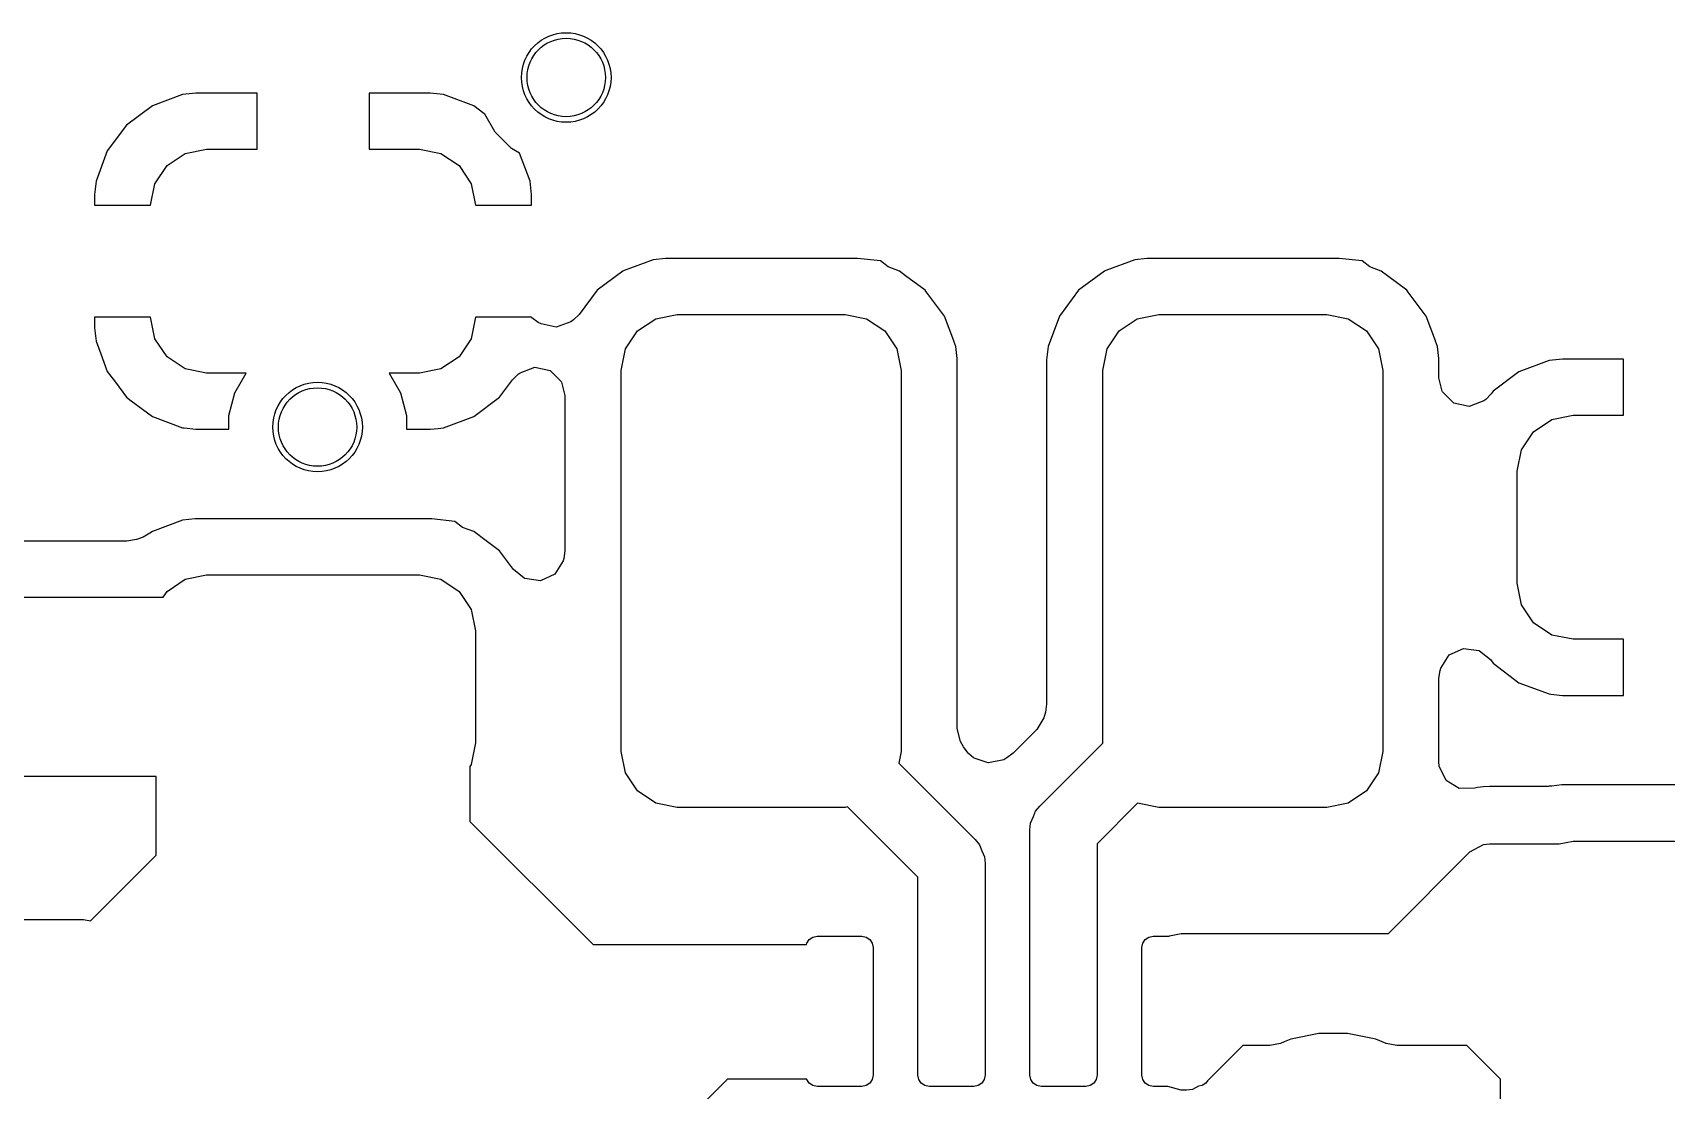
# Model space of a CAD drawing. Header units: inches. Extents: x 0.01 to 5.35, y 0.01 to 3.37.
# Drawn here: x 0.8065 to 1.0936, y 2.8073 to 2.9931 of the extents above; entities that cross this region are included whole.
import ezdxf

# ---------------------------------------------------------------- set-up
doc = ezdxf.new("R2010")
doc.units = ezdxf.units.IN
doc.header["$MEASUREMENT"] = 0
doc.layers.add('BLACK', color=250, linetype='CONTINUOUS')

msp = doc.modelspace()

# ---------------------------------------------------------------- linework, layer by layer
at = {"layer": 'BLACK', "linetype": 'CONTINUOUS'}
for p, q in [((0.82752, 2.98029), (0.82298, 2.9769)), ((0.83282, 2.98227), (0.82752, 2.98029)), ((0.82752, 2.98029), (0.82752, 2.98029)), ((0.83516, 2.98252), (0.83282, 2.98227)), ((0.83282, 2.98227), (0.83282, 2.98227)), ((0.84591, 2.98252), (0.83516, 2.98252)), ((0.84591, 2.97268), (0.84591, 2.98252)), ((0.87633, 2.98252), (0.86559, 2.98252)), ((0.86559, 2.98252), (0.86559, 2.97268)), ((0.87868, 2.98227), (0.87633, 2.98252)), ((0.87633, 2.98252), (0.87633, 2.98252)), ((0.88398, 2.98029), (0.87868, 2.98227)), ((0.87868, 2.98227), (0.87868, 2.98227)), ((0.88577, 2.97895), (0.88398, 2.98029)), ((0.88398, 2.98029), (0.88398, 2.98029)), ((0.88398, 2.98029), (0.88398, 2.98029)), ((0.88593, 2.97883), (0.88577, 2.97895)), ((0.88774, 2.97569), (0.88593, 2.97883)), ((0.82298, 2.9769), (0.81959, 2.97237)), ((0.82298, 2.9769), (0.82298, 2.9769)), ((0.89065, 2.97278), (0.88774, 2.97569)), ((0.81959, 2.97237), (0.81761, 2.96706)), ((0.81959, 2.97237), (0.81959, 2.97237)), ((0.83009, 2.96979), (0.83328, 2.97193)), ((0.83328, 2.97193), (0.83705, 2.97268)), ((0.83705, 2.97268), (0.84591, 2.97268)), ((0.86559, 2.97268), (0.87445, 2.97268)), ((0.87445, 2.97268), (0.87822, 2.97193)), ((0.87822, 2.97193), (0.88141, 2.96979)), ((0.89205, 2.97197), (0.89065, 2.97278)), ((0.89388, 2.96706), (0.89205, 2.97197)), ((0.82795, 2.9666), (0.83009, 2.96979)), ((0.88141, 2.96979), (0.88354, 2.9666)), ((0.81761, 2.96706), (0.81736, 2.96472)), ((0.81761, 2.96706), (0.81761, 2.96706)), ((0.8272, 2.96283), (0.82795, 2.9666)), ((0.88354, 2.9666), (0.88429, 2.96283)), ((0.89413, 2.96472), (0.89388, 2.96706)), ((0.89388, 2.96706), (0.89388, 2.96706)), ((0.89388, 2.96706), (0.89388, 2.96706)), ((0.81736, 2.96472), (0.81736, 2.96472)), ((0.81736, 2.96472), (0.81736, 2.96283)), ((0.81736, 2.96283), (0.8272, 2.96283)), ((0.88429, 2.96283), (0.89413, 2.96283)), ((0.89413, 2.96283), (0.89413, 2.96472)), ((0.89413, 2.96472), (0.89413, 2.96472)), ((0.89413, 2.96472), (0.89413, 2.96472)), ((0.89413, 2.96472), (0.89413, 2.96472)), ((0.9104, 2.95135), (0.91018, 2.95127)), ((0.91549, 2.95325), (0.9104, 2.95135)), ((0.9177, 2.95349), (0.91549, 2.95325)), ((0.91776, 2.9535), (0.9177, 2.95349)), ((0.91784, 2.9535), (0.91776, 2.9535)), ((0.95114, 2.9535), (0.91784, 2.9535)), ((0.91784, 2.9535), (0.91784, 2.9535)), ((0.95125, 2.9535), (0.95114, 2.9535)), ((0.95114, 2.9535), (0.95114, 2.9535)), ((0.95114, 2.9535), (0.95114, 2.9535)), ((0.95144, 2.95347), (0.95125, 2.9535)), ((0.95545, 2.95304), (0.95144, 2.95347)), ((0.95684, 2.952), (0.95545, 2.95304)), ((0.95879, 2.95127), (0.95684, 2.952)), ((0.99505, 2.95135), (0.99483, 2.95127)), ((1.00014, 2.95325), (0.99505, 2.95135)), ((1.00234, 2.95349), (1.00014, 2.95325)), ((1.00241, 2.9535), (1.00234, 2.95349)), ((1.00249, 2.9535), (1.00241, 2.9535)), ((1.03578, 2.9535), (1.00249, 2.9535)), ((1.00249, 2.9535), (1.00249, 2.9535)), ((1.0359, 2.9535), (1.03578, 2.9535)), ((1.03578, 2.9535), (1.03578, 2.9535)), ((1.03578, 2.9535), (1.03578, 2.9535)), ((1.03609, 2.95347), (1.0359, 2.9535)), ((1.0401, 2.95304), (1.03609, 2.95347)), ((1.04149, 2.952), (1.0401, 2.95304)), ((1.04344, 2.95127), (1.04149, 2.952)), ((0.91018, 2.95127), (0.90565, 2.94788)), ((0.91018, 2.95127), (0.91018, 2.95127)), ((0.95989, 2.95045), (0.95879, 2.95127)), ((0.95879, 2.95127), (0.95879, 2.95127)), ((0.95879, 2.95127), (0.95879, 2.95127)), ((0.95879, 2.95127), (0.95879, 2.95127)), ((0.96333, 2.94788), (0.95989, 2.95045)), ((0.99483, 2.95127), (0.99029, 2.94788)), ((0.99483, 2.95127), (0.99483, 2.95127)), ((1.04454, 2.95045), (1.04344, 2.95127)), ((1.04344, 2.95127), (1.04344, 2.95127)), ((1.04344, 2.95127), (1.04344, 2.95127)), ((1.04344, 2.95127), (1.04344, 2.95127)), ((1.04797, 2.94788), (1.04454, 2.95045)), ((0.90565, 2.94788), (0.90249, 2.94366)), ((0.90565, 2.94788), (0.90565, 2.94788)), ((0.96356, 2.94757), (0.96333, 2.94788)), ((0.96333, 2.94788), (0.96333, 2.94788)), ((0.96672, 2.94334), (0.96356, 2.94757)), ((0.99029, 2.94788), (0.9869, 2.94334)), ((0.99029, 2.94788), (0.99029, 2.94788)), ((1.04821, 2.94757), (1.04797, 2.94788)), ((1.04797, 2.94788), (1.04797, 2.94788)), ((1.05137, 2.94334), (1.04821, 2.94757)), ((0.8272, 2.94315), (0.81736, 2.94315)), ((0.81736, 2.94315), (0.81736, 2.94127)), ((0.82795, 2.93938), (0.8272, 2.94315)), ((0.88429, 2.94315), (0.88354, 2.93938)), ((0.89413, 2.94315), (0.88429, 2.94315)), ((0.89421, 2.94307), (0.89413, 2.94315)), ((0.89533, 2.94224), (0.89421, 2.94307)), ((0.90249, 2.94366), (0.90151, 2.94268)), ((0.91276, 2.94076), (0.91596, 2.94289)), ((0.91596, 2.94289), (0.91972, 2.94364)), ((0.91972, 2.94364), (0.94925, 2.94364)), ((0.94925, 2.94364), (0.95302, 2.94289)), ((0.95302, 2.94289), (0.95621, 2.94076)), ((0.96834, 2.939), (0.96672, 2.94334)), ((0.96672, 2.94334), (0.96672, 2.94334)), ((0.96672, 2.94334), (0.96672, 2.94334)), ((0.96672, 2.94334), (0.96672, 2.94334)), ((0.9869, 2.94334), (0.98492, 2.93803)), ((0.9869, 2.94334), (0.9869, 2.94334)), ((0.99741, 2.94076), (1.0006, 2.94289)), ((1.0006, 2.94289), (1.00437, 2.94364)), ((1.00437, 2.94364), (1.0339, 2.94364)), ((1.0339, 2.94364), (1.03766, 2.94289)), ((1.03766, 2.94289), (1.04086, 2.94076)), ((1.05299, 2.939), (1.05137, 2.94334)), ((1.05137, 2.94334), (1.05137, 2.94334)), ((1.05137, 2.94334), (1.05137, 2.94334)), ((1.05137, 2.94334), (1.05137, 2.94334)), ((0.81736, 2.94127), (0.81761, 2.93892)), ((0.89581, 2.94197), (0.89533, 2.94224)), ((0.89849, 2.94139), (0.89581, 2.94197)), ((0.90107, 2.94235), (0.89849, 2.94139)), ((0.90151, 2.94268), (0.90107, 2.94235)), ((0.91063, 2.93757), (0.91276, 2.94076)), ((0.95621, 2.94076), (0.95835, 2.93757)), ((0.99528, 2.93757), (0.99741, 2.94076)), ((1.04086, 2.94076), (1.04299, 2.93757)), ((0.81761, 2.93892), (0.81761, 2.93892)), ((0.81761, 2.93892), (0.81843, 2.93673)), ((0.83009, 2.93619), (0.82795, 2.93938)), ((0.88354, 2.93938), (0.88141, 2.93619)), ((0.90988, 2.9338), (0.91063, 2.93757)), ((0.95835, 2.93757), (0.95909, 2.9338)), ((0.96837, 2.93892), (0.96834, 2.939)), ((0.96834, 2.939), (0.96834, 2.939)), ((0.9687, 2.93803), (0.96837, 2.93892)), ((0.96893, 2.9359), (0.9687, 2.93803)), ((0.98492, 2.93803), (0.98467, 2.93568)), ((0.99453, 2.9338), (0.99528, 2.93757)), ((1.04299, 2.93757), (1.04374, 2.9338)), ((1.05302, 2.93892), (1.05299, 2.939)), ((1.05299, 2.939), (1.05299, 2.939)), ((1.05335, 2.93803), (1.05302, 2.93892)), ((1.05358, 2.9359), (1.05335, 2.93803)), ((0.81843, 2.93673), (0.81959, 2.93362)), ((0.83328, 2.93406), (0.83009, 2.93619)), ((0.88141, 2.93619), (0.87822, 2.93406)), ((0.89215, 2.93341), (0.89473, 2.93437)), ((0.89473, 2.93437), (0.89741, 2.93378)), ((0.96894, 2.93583), (0.96893, 2.9359)), ((0.96895, 2.93576), (0.96894, 2.93583)), ((0.96896, 2.93568), (0.96895, 2.93576)), ((0.96896, 2.87091), (0.96896, 2.93568)), ((0.98467, 2.93568), (0.98467, 2.87514)), ((1.05359, 2.93583), (1.05358, 2.9359)), ((1.0536, 2.93576), (1.05359, 2.93583)), ((1.0536, 2.93568), (1.0536, 2.93576)), ((1.0536, 2.93248), (1.0536, 2.93568)), ((1.07298, 2.93552), (1.06767, 2.93354)), ((1.07532, 2.93577), (1.07298, 2.93552)), ((1.07298, 2.93552), (1.07298, 2.93552)), ((1.08606, 2.93577), (1.07532, 2.93577)), ((1.08606, 2.92593), (1.08606, 2.93577)), ((0.81959, 2.93362), (0.81959, 2.93362)), ((0.81959, 2.93362), (0.82101, 2.93172)), ((0.82101, 2.93172), (0.82298, 2.92909)), ((0.83705, 2.93331), (0.83328, 2.93406)), ((0.84397, 2.93331), (0.83705, 2.93331)), ((0.84199, 2.92988), (0.84397, 2.93331)), ((0.87445, 2.93331), (0.86912, 2.93331)), ((0.86912, 2.93331), (0.87109, 2.92988)), ((0.87822, 2.93406), (0.87445, 2.93331)), ((0.88851, 2.92909), (0.89081, 2.93216)), ((0.89081, 2.93216), (0.89179, 2.93314)), ((0.89179, 2.93314), (0.89215, 2.93341)), ((0.89741, 2.93378), (0.89936, 2.93184)), ((0.89936, 2.93184), (0.89942, 2.93172)), ((0.89942, 2.93172), (0.90002, 2.92938)), ((0.90988, 2.86687), (0.90988, 2.9338)), ((0.95909, 2.9338), (0.95909, 2.86687)), ((0.99453, 2.86833), (0.99453, 2.9338)), ((1.04374, 2.9338), (1.04374, 2.86687)), ((1.0542, 2.93014), (1.0536, 2.93248)), ((1.06767, 2.93354), (1.06314, 2.93015)), ((1.06767, 2.93354), (1.06767, 2.93354)), ((0.82298, 2.92909), (0.82298, 2.92909)), ((0.82298, 2.92909), (0.82381, 2.92847)), ((0.82381, 2.92847), (0.82752, 2.92569)), ((0.84093, 2.92591), (0.84199, 2.92988)), ((0.87109, 2.92988), (0.87216, 2.92591)), ((0.88398, 2.92569), (0.88851, 2.92909)), ((0.90002, 2.92938), (0.90002, 2.90212)), ((1.05426, 2.93002), (1.0542, 2.93014)), ((1.05621, 2.92808), (1.05426, 2.93002)), ((1.06147, 2.92846), (1.0589, 2.92749)), ((1.06183, 2.92872), (1.06147, 2.92846)), ((1.06281, 2.92971), (1.06183, 2.92872)), ((1.06314, 2.93015), (1.06281, 2.92971)), ((0.82752, 2.92569), (0.82752, 2.92569)), ((0.82752, 2.92569), (0.83282, 2.92372)), ((0.84093, 2.92346), (0.84093, 2.92591)), ((0.87216, 2.92591), (0.87216, 2.92346)), ((0.87868, 2.92372), (0.88398, 2.92569)), ((0.88398, 2.92569), (0.88398, 2.92569)), ((1.0589, 2.92749), (1.05621, 2.92808)), ((1.07344, 2.92518), (1.0772, 2.92593)), ((1.0772, 2.92593), (1.08606, 2.92593)), ((0.83282, 2.92372), (0.83282, 2.92372)), ((0.83282, 2.92372), (0.83309, 2.92369)), ((0.83309, 2.92369), (0.83516, 2.92346)), ((0.83516, 2.92346), (0.83516, 2.92346)), ((0.83516, 2.92346), (0.83516, 2.92346)), ((0.83516, 2.92346), (0.84093, 2.92346)), ((0.87216, 2.92346), (0.87633, 2.92346)), ((0.87633, 2.92346), (0.87774, 2.92362)), ((0.87633, 2.92346), (0.87633, 2.92346)), ((0.87633, 2.92346), (0.87633, 2.92346)), ((0.87774, 2.92362), (0.87868, 2.92372)), ((0.87868, 2.92372), (0.87868, 2.92372)), ((1.06811, 2.91985), (1.07024, 2.92304)), ((1.07024, 2.92304), (1.07344, 2.92518)), ((1.06736, 2.91608), (1.06811, 2.91985)), ((1.06736, 2.8964), (1.06736, 2.91608)), ((0.82751, 2.9055), (0.82709, 2.90519)), ((0.83282, 2.90748), (0.82751, 2.9055)), ((0.82751, 2.9055), (0.82751, 2.9055)), ((0.83502, 2.90772), (0.83282, 2.90748)), ((0.83282, 2.90748), (0.83282, 2.90748)), ((0.83509, 2.90773), (0.83502, 2.90772)), ((0.83516, 2.90774), (0.83509, 2.90773)), ((0.87633, 2.90774), (0.83516, 2.90774)), ((0.83516, 2.90774), (0.83516, 2.90774)), ((0.87645, 2.90774), (0.87633, 2.90774)), ((0.87633, 2.90774), (0.87633, 2.90774)), ((0.87633, 2.90774), (0.87633, 2.90774)), ((0.87664, 2.9077), (0.87645, 2.90774)), ((0.88065, 2.90727), (0.87664, 2.9077)), ((0.88204, 2.90623), (0.88065, 2.90727)), ((0.88399, 2.9055), (0.88204, 2.90623)), ((0.88617, 2.90387), (0.88399, 2.9055)), ((0.88399, 2.9055), (0.88399, 2.9055)), ((0.88399, 2.9055), (0.88399, 2.9055)), ((0.88399, 2.9055), (0.88399, 2.9055)), ((0.82304, 2.9038), (0.75117, 2.9038)), ((0.82474, 2.90411), (0.82304, 2.9038)), ((0.82587, 2.90453), (0.82474, 2.90411)), ((0.82709, 2.90519), (0.82587, 2.90453)), ((0.88853, 2.90211), (0.88617, 2.90387)), ((0.89098, 2.89883), (0.88853, 2.90211)), ((0.88853, 2.90211), (0.88853, 2.90211)), ((0.88853, 2.90211), (0.88853, 2.90211)), ((0.8997, 2.90032), (0.89821, 2.89801)), ((0.89982, 2.90075), (0.8997, 2.90032)), ((0.90002, 2.90212), (0.89982, 2.90075)), ((0.83009, 2.89499), (0.83328, 2.89712)), ((0.83328, 2.89712), (0.83705, 2.89787)), ((0.83705, 2.89787), (0.87445, 2.89787)), ((0.87445, 2.89787), (0.87822, 2.89712)), ((0.87822, 2.89712), (0.88141, 2.89499)), ((0.89286, 2.89731), (0.89098, 2.89883)), ((0.89299, 2.89726), (0.89286, 2.89731)), ((0.89571, 2.89686), (0.89299, 2.89726)), ((0.89821, 2.89801), (0.89571, 2.89686)), ((0.75894, 2.89394), (0.82938, 2.89394)), ((0.82938, 2.89394), (0.83009, 2.89499)), ((0.88141, 2.89499), (0.88354, 2.8918)), ((1.06811, 2.89263), (1.06736, 2.8964)), ((0.88354, 2.8918), (0.88429, 2.88803)), ((1.07024, 2.88944), (1.06811, 2.89263)), ((1.07344, 2.8873), (1.07024, 2.88944)), ((0.88429, 2.88803), (0.88429, 2.86835)), ((1.0772, 2.88656), (1.07344, 2.8873)), ((1.08606, 2.88656), (1.0772, 2.88656)), ((1.08606, 2.87671), (1.08606, 2.88656)), ((1.05393, 2.88151), (1.05541, 2.88383)), ((1.05541, 2.88383), (1.05791, 2.88497)), ((1.05791, 2.88497), (1.06064, 2.88458)), ((1.06064, 2.88458), (1.06076, 2.88452)), ((1.06076, 2.88452), (1.06264, 2.88301)), ((1.06264, 2.88301), (1.06314, 2.88234)), ((1.0536, 2.87971), (1.0538, 2.88108)), ((1.0536, 2.86504), (1.0536, 2.87971)), ((1.0538, 2.88108), (1.05393, 2.88151)), ((1.06314, 2.88234), (1.06767, 2.87894)), ((1.06767, 2.87894), (1.06767, 2.87894)), ((1.06767, 2.87894), (1.07298, 2.87696)), ((1.07298, 2.87696), (1.07298, 2.87696)), ((1.07298, 2.87696), (1.07325, 2.87694)), ((1.07325, 2.87694), (1.07532, 2.87671)), ((1.07532, 2.87671), (1.07532, 2.87671)), ((1.07532, 2.87671), (1.07532, 2.87671)), ((1.07532, 2.87671), (1.08606, 2.87671)), ((0.98467, 2.87514), (0.98447, 2.87377)), ((0.96955, 2.86858), (0.96896, 2.87091)), ((0.98418, 2.87277), (0.98294, 2.8707)), ((0.98447, 2.87377), (0.98418, 2.87277)), ((0.88429, 2.86835), (0.88354, 2.86458)), ((0.97005, 2.86767), (0.96955, 2.86858)), ((0.98294, 2.8707), (0.97879, 2.86654)), ((0.98346, 2.85727), (0.99453, 2.86833)), ((0.91063, 2.8631), (0.90988, 2.86687)), ((0.95909, 2.86687), (0.95868, 2.86481)), ((0.97088, 2.86655), (0.97005, 2.86767)), ((0.97102, 2.86642), (0.97088, 2.86655)), ((0.97183, 2.86576), (0.97102, 2.86642)), ((0.97209, 2.8656), (0.97183, 2.86576)), ((0.97438, 2.86484), (0.97209, 2.8656)), ((0.97714, 2.86541), (0.97445, 2.86483)), ((0.97768, 2.86571), (0.97714, 2.86541)), ((0.97879, 2.86654), (0.97768, 2.86571)), ((1.04374, 2.86687), (1.04299, 2.8631)), ((0.82819, 2.86244), (0.75894, 2.86244)), ((0.82819, 2.84866), (0.82819, 2.86244)), ((0.88354, 2.86458), (0.88331, 2.86423)), ((0.88331, 2.86423), (0.88331, 2.85457)), ((0.91276, 2.85991), (0.91063, 2.8631)), ((0.95868, 2.86481), (0.97213, 2.85136)), ((0.97445, 2.86483), (0.97438, 2.86484)), ((1.04299, 2.8631), (1.04086, 2.85991)), ((1.05367, 2.86426), (1.0536, 2.86504)), ((1.05485, 2.86178), (1.05367, 2.86426)), ((0.91596, 2.85778), (0.91276, 2.85991)), ((1.04086, 2.85991), (1.03766, 2.85778)), ((1.05719, 2.86033), (1.05485, 2.86178)), ((1.05994, 2.86038), (1.05719, 2.86033)), ((1.06038, 2.86052), (1.05994, 2.86038)), ((1.06142, 2.86063), (1.06038, 2.86052)), ((1.06249, 2.86069), (1.06142, 2.86063)), ((1.06142, 2.86063), (1.06142, 2.86063)), ((1.06142, 2.86063), (1.06142, 2.86063)), ((1.06142, 2.86063), (1.06142, 2.86063)), ((1.06142, 2.86063), (1.06142, 2.86063)), ((1.07231, 2.86069), (1.06249, 2.86069)), ((1.07283, 2.86072), (1.07231, 2.86069)), ((1.07297, 2.86073), (1.07283, 2.86072)), ((1.07344, 2.86078), (1.07297, 2.86073)), ((1.07297, 2.86073), (1.07297, 2.86073)), ((1.07518, 2.86097), (1.07344, 2.86078)), ((1.07524, 2.86098), (1.07518, 2.86097)), ((1.07532, 2.86098), (1.07524, 2.86098)), ((1.10107, 2.86098), (1.07532, 2.86098)), ((0.91972, 2.85703), (0.91596, 2.85778)), ((0.94925, 2.85703), (0.91972, 2.85703)), ((0.94967, 2.85711), (0.94925, 2.85703)), ((0.96205, 2.84474), (0.94967, 2.85711)), ((0.98273, 2.85637), (0.98346, 2.85727)), ((1.00066, 2.85776), (0.99354, 2.85064)), ((1.00437, 2.85703), (1.00066, 2.85776)), ((1.0339, 2.85703), (1.00437, 2.85703)), ((1.03766, 2.85778), (1.0339, 2.85703)), ((0.88331, 2.85457), (0.90496, 2.83291)), ((0.98173, 2.85309), (0.98185, 2.85424)), ((0.98185, 2.85424), (0.98234, 2.85544)), ((0.98234, 2.85544), (0.98273, 2.85637)), ((0.97213, 2.85136), (0.97286, 2.85047)), ((0.98173, 2.83242), (0.98173, 2.85309)), ((1.07473, 2.85063), (1.0772, 2.85112)), ((1.0772, 2.85112), (1.10759, 2.85112)), ((0.81663, 2.8371), (0.82819, 2.84866)), ((0.97286, 2.85047), (0.9733, 2.8494)), ((0.9733, 2.8494), (0.97374, 2.84834)), ((0.97374, 2.84834), (0.97386, 2.84719)), ((0.99354, 2.85064), (0.99354, 2.83242)), ((1.04472, 2.83488), (1.05904, 2.8492)), ((1.05904, 2.8492), (1.06146, 2.85052)), ((1.06146, 2.85052), (1.06249, 2.85063)), ((1.06249, 2.85063), (1.07473, 2.85063)), ((0.97386, 2.84719), (0.97386, 2.83242)), ((0.96205, 2.83242), (0.96205, 2.84474)), ((0.77799, 2.83734), (0.81539, 2.83734)), ((0.81539, 2.83734), (0.81663, 2.8371)), ((0.94251, 2.83317), (0.94294, 2.83381)), ((0.94294, 2.83381), (0.94358, 2.83424)), ((0.94358, 2.83424), (0.94433, 2.83439)), ((0.94433, 2.83439), (0.9522, 2.83439)), ((0.9522, 2.83439), (0.95296, 2.83424)), ((0.95296, 2.83424), (0.9536, 2.83381)), ((0.9536, 2.83381), (0.95402, 2.83317)), ((1.00157, 2.83317), (1.00199, 2.83381)), ((1.00199, 2.83381), (1.00263, 2.83424)), ((1.00263, 2.83424), (1.00339, 2.83439)), ((1.00339, 2.83439), (1.0062, 2.83439)), ((1.0062, 2.83439), (1.00626, 2.83444)), ((1.00626, 2.83444), (1.00829, 2.83488)), ((1.00829, 2.83488), (1.04472, 2.83488)), ((0.90496, 2.83291), (0.94246, 2.83291)), ((0.94246, 2.83291), (0.94251, 2.83317)), ((0.95402, 2.83317), (0.95417, 2.83242)), ((0.95417, 2.83242), (0.95417, 2.80998)), ((0.96205, 2.80998), (0.96205, 2.83242)), ((0.97386, 2.83242), (0.97386, 2.80998)), ((0.98173, 2.80998), (0.98173, 2.83242)), ((0.99354, 2.83242), (0.99354, 2.80998)), ((1.00142, 2.83242), (1.00157, 2.83317)), ((1.00142, 2.80998), (1.00142, 2.83242)), ((1.03252, 2.8173), (1.02757, 2.81632)), ((1.03756, 2.8173), (1.03252, 2.8173)), ((1.03252, 2.8173), (1.03252, 2.8173)), ((1.04251, 2.81632), (1.03756, 2.8173)), ((1.03756, 2.8173), (1.03756, 2.8173)), ((1.01913, 2.8152), (1.01291, 2.80897)), ((1.02389, 2.8152), (1.01913, 2.8152)), ((1.02576, 2.81557), (1.02389, 2.8152)), ((1.02643, 2.81585), (1.02576, 2.81557)), ((1.02757, 2.81632), (1.02643, 2.81585)), ((1.02757, 2.81632), (1.02757, 2.81632)), ((1.04432, 2.81557), (1.04251, 2.81632)), ((1.04251, 2.81632), (1.04251, 2.81632)), ((1.04619, 2.8152), (1.04432, 2.81557)), ((1.0585, 2.8152), (1.04619, 2.8152)), ((1.06441, 2.80929), (1.0585, 2.8152)), ((0.92858, 2.80929), (0.91476, 2.79547)), ((0.9425, 2.80929), (0.92858, 2.80929)), ((0.94251, 2.80923), (0.9425, 2.80929)), ((0.94294, 2.80859), (0.94251, 2.80923)), ((0.94358, 2.80816), (0.94294, 2.80859)), ((0.94433, 2.80801), (0.94358, 2.80816)), ((0.9522, 2.80801), (0.94433, 2.80801)), ((0.95296, 2.80816), (0.9522, 2.80801)), ((0.9536, 2.80859), (0.95296, 2.80816)), ((0.95402, 2.80923), (0.9536, 2.80859)), ((0.95417, 2.80998), (0.95402, 2.80923)), ((0.9622, 2.80923), (0.96205, 2.80998)), ((0.96262, 2.80859), (0.9622, 2.80923)), ((0.96326, 2.80816), (0.96262, 2.80859)), ((0.96402, 2.80801), (0.96326, 2.80816)), ((0.97189, 2.80801), (0.96402, 2.80801)), ((0.97264, 2.80816), (0.97189, 2.80801)), ((0.97328, 2.80859), (0.97264, 2.80816)), ((0.97371, 2.80923), (0.97328, 2.80859)), ((0.97386, 2.80998), (0.97371, 2.80923)), ((0.98188, 2.80923), (0.98173, 2.80998)), ((0.98231, 2.80859), (0.98188, 2.80923)), ((0.98295, 2.80816), (0.98231, 2.80859)), ((0.9837, 2.80801), (0.98295, 2.80816)), ((0.99157, 2.80801), (0.9837, 2.80801)), ((0.99233, 2.80816), (0.99157, 2.80801)), ((0.99297, 2.80859), (0.99233, 2.80816)), ((0.99339, 2.80923), (0.99297, 2.80859)), ((0.99354, 2.80998), (0.99339, 2.80923)), ((1.00157, 2.80923), (1.00142, 2.80998)), ((1.00199, 2.80859), (1.00157, 2.80923)), ((1.00263, 2.80816), (1.00199, 2.80859)), ((1.00339, 2.80801), (1.00263, 2.80816)), ((1.00594, 2.80801), (1.00339, 2.80801)), ((1.00829, 2.80732), (1.00594, 2.80801)), ((1.01137, 2.80803), (1.01028, 2.80743)), ((1.01201, 2.80816), (1.01137, 2.80803)), ((1.01265, 2.80859), (1.01201, 2.80816)), ((1.01291, 2.80897), (1.01265, 2.80859)), ((1.06441, 2.75816), (1.06441, 2.80929)), ((1.00924, 2.80732), (1.00829, 2.80732)), ((1.01028, 2.80743), (1.00924, 2.80732))]:
    msp.add_line(p, q, dxfattribs=at)
at = {"layer": 'BLACK'}
for centre in [(0.90024, 2.98528), (0.85654, 2.92386)]:
    msp.add_circle(centre, 0.00787, dxfattribs=at)
at = {"layer": 'WHITE'}
for centre in [(0.90024, 2.98528), (0.85654, 2.92386)]:
    msp.add_circle(centre, 0.00689, dxfattribs=at)

doc.saveas('drawing.dxf')
